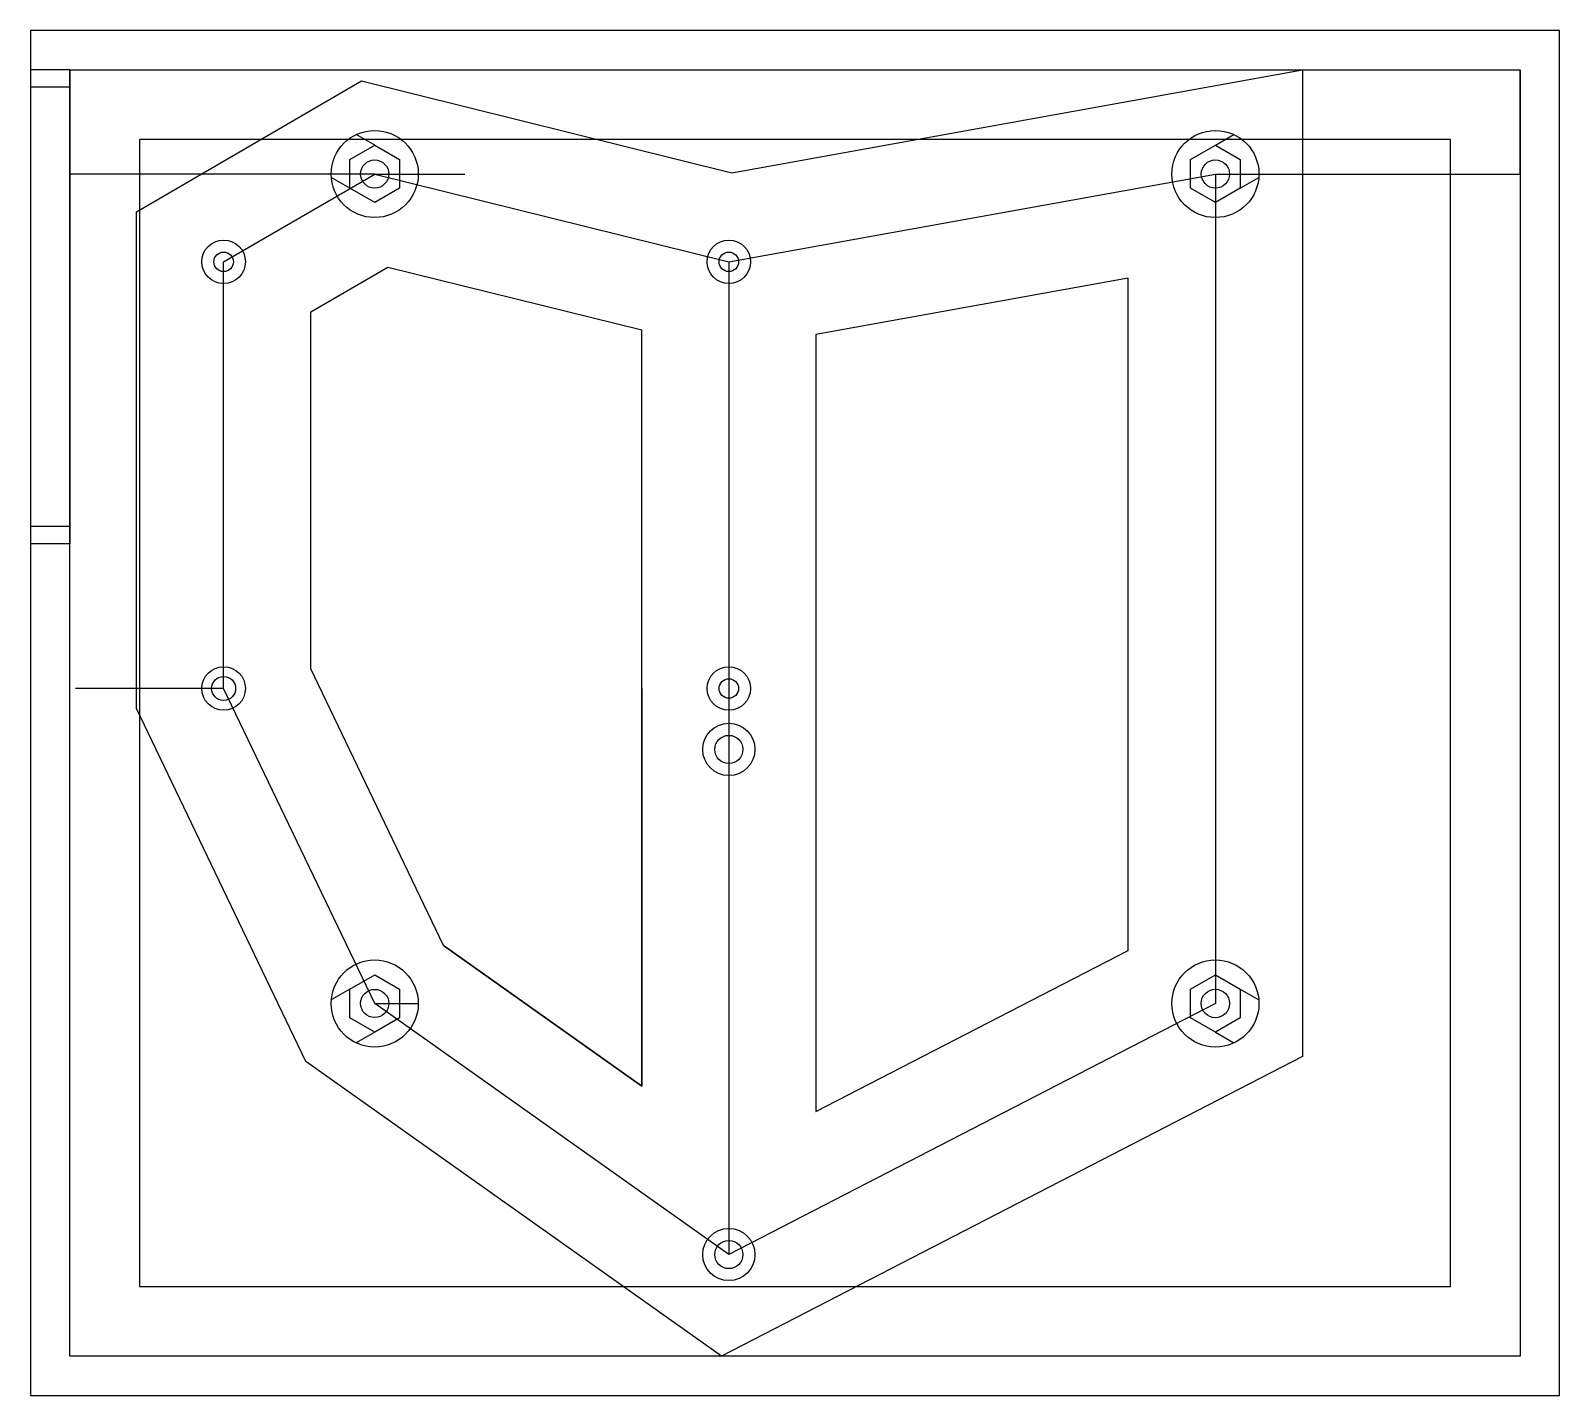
# Model space of a CAD drawing. Header units: millimetres. Extents: x -5 to 171, y -67 to 89.
import ezdxf

# ---------------------------------------------------------------- set-up
doc = ezdxf.new("R2010")
doc.units = ezdxf.units.MM
doc.layers.get('0').update_dxf_attribs({"linetype": 'CONTINUOUS'})

msp = doc.modelspace()

# ---------------------------------------------------------------- linework, layer by layer
for p, q in [((-0.31, 84.89), (-4.81, 84.89)), ((-0.31, 72.92), (-0.31, 84.89)), ((-0.31, 84.89), (166.21, 84.89)), ((-0.31, 84.89), (166.21, 84.89)), ((-0.31, -62.84), (-0.31, 84.89)), ((-0.31, 84.89), (-0.31, 30.44)), ((-0.31, 84.89), (-0.31, 82.89)), ((75.68, 73.06), (141.21, 84.89)), ((141.21, 84.89), (141.21, -28.42)), ((141.21, 84.89), (166.21, 84.89)), ((166.21, 72.92), (166.21, 84.89)), ((166.21, 84.89), (166.21, -62.84)), ((-0.31, 82.89), (-4.81, 82.89)), ((7.35, 68.59), (33.16, 83.61)), ((33.16, 83.61), (75.68, 73.06)), ((34.69, 76.22), (32.55, 77.45)), ((131.21, 76.22), (133.34, 77.45)), ((34.69, 72.92), (-0.31, 72.92)), ((17.35, 62.84), (34.69, 72.92)), ((31.84, 71.28), (29.7, 72.51)), ((34.69, 72.92), (75.35, 62.84)), ((34.69, 72.92), (45.03, 72.92)), ((75.35, 62.84), (131.21, 72.92)), ((131.21, 72.92), (131.21, -22.33)), ((131.21, 72.92), (166.21, 72.92)), ((134.06, 71.28), (136.19, 72.51)), ((7.35, 11.56), (7.35, 68.59)), ((17.35, 13.84), (17.35, 62.84)), ((27.35, 57.09), (36.21, 62.24)), ((36.21, 62.24), (65.35, 55.02)), ((75.35, 62.84), (75.35, 13.84)), ((27.35, 16.11), (27.35, 57.09)), ((65.35, -31.81), (65.35, 55.02)), ((-0.31, 32.44), (-4.81, 32.44)), ((-0.31, 30.44), (-0.31, 32.44)), ((-0.31, 30.44), (-4.81, 30.44)), ((42.58, -15.67), (27.35, 16.11)), ((42.58, -15.67), (27.35, 16.11)), ((17.35, 13.84), (0.35, 13.84)), ((34.69, -22.33), (17.35, 13.84)), ((65.35, 13.84), (65.35, 6.84)), ((75.35, 13.84), (75.35, 6.84)), ((85.35, 13.84), (85.35, 6.84)), ((26.79, -28.98), (7.35, 11.56)), ((65.35, 6.84), (65.35, -31.81)), ((75.35, 6.84), (75.35, -51.16)), ((65.35, -31.81), (42.58, -15.67)), ((42.58, -15.67), (65.35, -31.81)), ((31.84, -20.68), (29.7, -21.91)), ((134.06, -20.68), (136.19, -21.91)), ((75.35, -51.16), (34.69, -22.33)), ((34.69, -22.33), (39.69, -22.33)), ((131.21, -22.33), (75.35, -51.16)), ((34.69, -25.62), (32.55, -26.85)), ((131.21, -25.62), (133.34, -26.85)), ((74.52, -62.84), (26.79, -28.98)), ((141.21, -28.42), (74.52, -62.84)), ((166.21, -62.84), (-0.31, -62.84))]:
    msp.add_line(p, q)
for points in [[(170.71, -67.34), (170.71, 89.39), (-4.81, 89.39), (-4.81, -67.34)], [(7.69, 76.89), (7.69, -54.84), (158.21, -54.84), (158.21, 76.89)], [(34.69, 69.63), (31.84, 71.28), (31.84, 74.57), (34.69, 76.22), (37.54, 74.57), (37.54, 71.28)], [(131.21, 76.22), (134.06, 74.57), (134.06, 71.28), (131.21, 69.63), (128.36, 71.28), (128.36, 74.57)], [(121.21, -16.23), (121.21, 60.96), (85.35, 54.48), (85.35, -34.75)], [(34.69, -19.03), (37.54, -20.68), (37.54, -23.97), (34.69, -25.62), (31.84, -23.97), (31.84, -20.68)], [(131.21, -25.62), (128.36, -23.97), (128.36, -20.68), (131.21, -19.03), (134.06, -20.68), (134.06, -23.97)]]:
    msp.add_lwpolyline(points, close=True)
for centre, radius in [((34.69, 72.92), 5), ((131.21, 72.92), 5), ((34.69, 72.92), 1.62), ((131.21, 72.92), 1.62), ((17.35, 62.84), 2.5), ((75.35, 62.84), 2.5), ((17.35, 62.84), 1.12), ((75.35, 62.84), 1.12), ((17.35, 13.84), 2.5), ((75.35, 13.84), 2.5), ((17.35, 13.84), 1.38), ((75.35, 13.84), 1.12), ((75.35, 6.84), 3), ((75.35, 6.84), 1.62), ((34.69, -22.33), 5), ((131.21, -22.33), 5), ((34.69, -22.33), 1.62), ((131.21, -22.33), 1.63), ((75.35, -51.16), 3), ((75.35, -51.16), 1.62)]:
    msp.add_circle(centre, radius)

doc.saveas('drawing.dxf')
